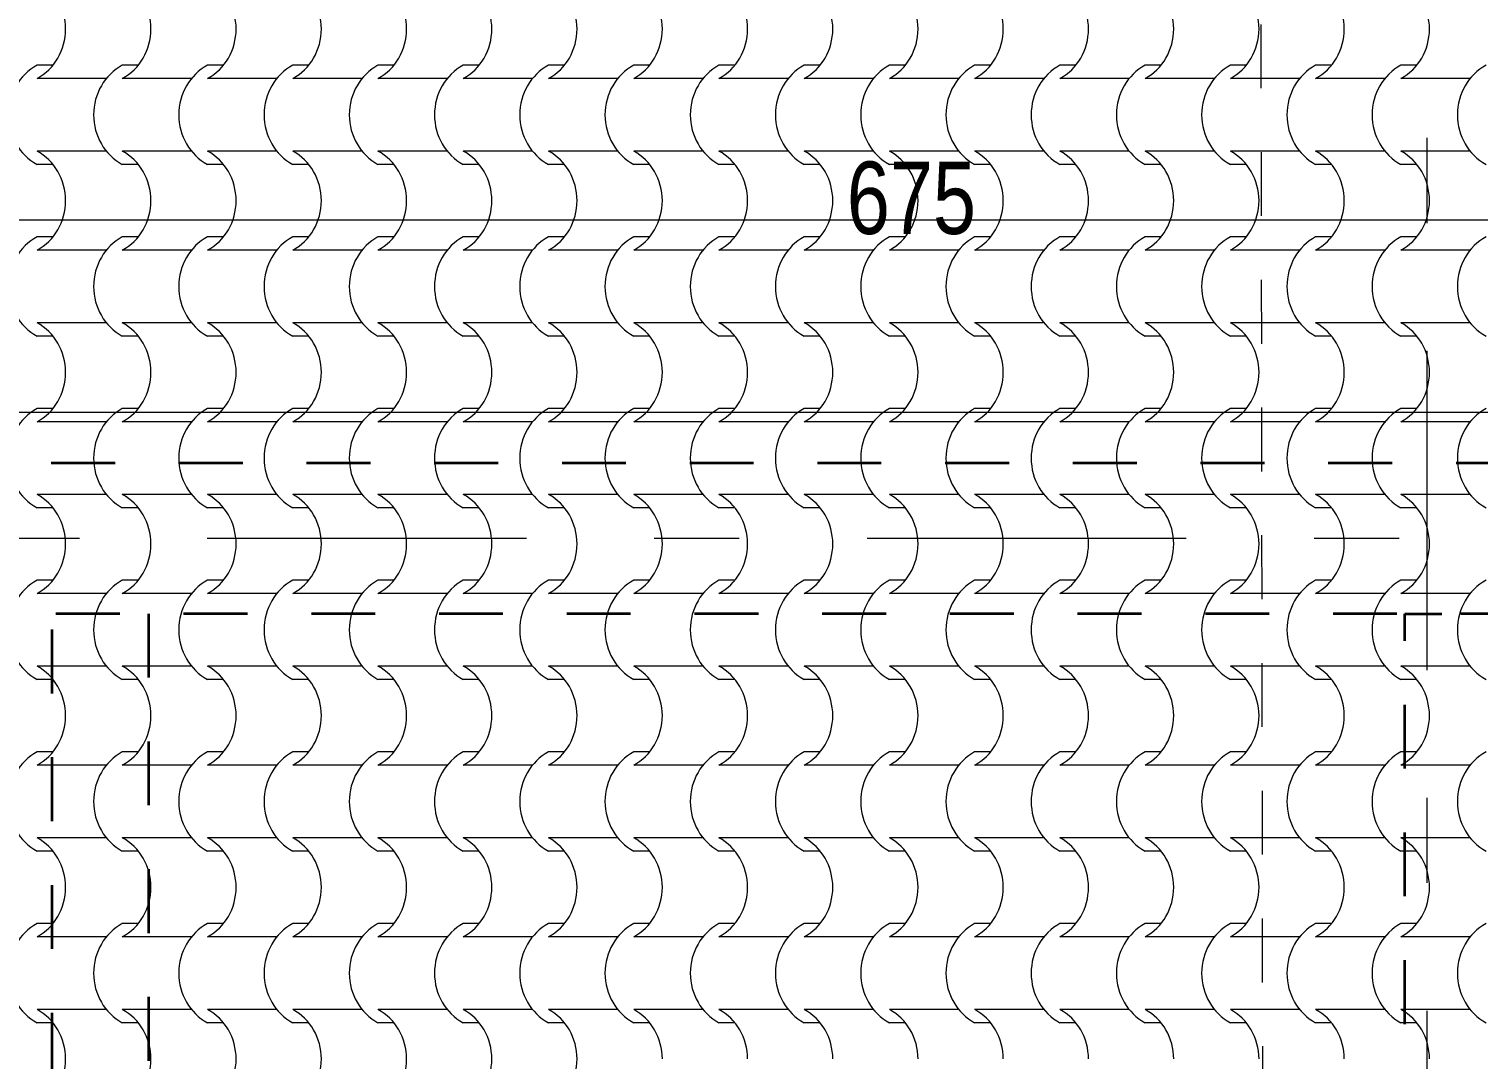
# Model space of a CAD drawing. Header units: millimetres. Extents: x -22688 to 165477, y -34508 to 218425.
# Drawn here: x 56230 to 58632, y 95333 to 97040 of the extents above; entities that cross this region are included whole.
import ezdxf

# ---------------------------------------------------------------- set-up
doc = ezdxf.new("R2010")
doc.units = ezdxf.units.MM
doc.header["$MEASUREMENT"] = 0
doc.set_wipeout_variables(frame=1)
for name, pattern in [('- Двойно прекъснати линии', [1093.611073, 529.166651, -211.666656, 141.111112, -211.666656]), ('- Прекъснати линия', [211.666667, 105.833333, -105.833333]), ('Wipeout_Contour', [1000, 0, -1000])]:
    doc.linetypes.add(name, pattern=pattern)
for name, color, linetype, lineweight in [('1', 8, 'Continuous', 13), ('102', 254, 'Continuous', 15), ('41', 7, 'Continuous', 35), ('85', 252, 'Continuous', 20)]:
    doc.layers.add(name, color=color, linetype=linetype, lineweight=lineweight)
doc.layers.add('65', color=7, linetype='Continuous', lineweight=20, true_color=0x4e4e4e)
doc.styles.add('GENERATED_STYLE_6', font='Cambria Math.ttf')

# ---------------------------------------------------------------- blocks, each defined once
blk = doc.blocks.new('*X785')
at = {"layer": '102', "color": 254, "linetype": 'Continuous', "lineweight": 15}
for p, q in [((112.308, 175.675), (111.781, 175.675)), ((115.133, 175.675), (114.606, 175.675)), ((117.959, 175.675), (117.432, 175.675)), ((120.784, 175.675), (120.257, 175.675)), ((123.609, 175.675), (123.083, 175.675)), ((126.435, 175.675), (125.908, 175.675)), ((129.26, 175.675), (128.733, 175.675)), ((132.086, 175.675), (131.559, 175.675)), ((134.911, 175.675), (134.384, 175.675)), ((137.736, 175.675), (137.21, 175.675)), ((140.562, 175.675), (140.035, 175.675)), ((143.387, 175.675), (142.86, 175.675)), ((146.212, 175.675), (145.686, 175.675)), ((149.038, 175.675), (148.511, 175.675)), ((151.863, 175.675), (151.337, 175.675)), ((154.689, 175.675), (154.162, 175.675)), ((157.514, 175.675), (156.987, 175.675)), ((112.927, 175.235), (111.781, 175.235)), ((114.073, 175.235), (112.927, 175.235)), ((115.752, 175.235), (114.606, 175.235)), ((116.898, 175.235), (115.752, 175.235)), ((118.578, 175.235), (117.432, 175.235)), ((119.723, 175.235), (118.578, 175.235)), ((121.403, 175.235), (120.257, 175.235)), ((122.549, 175.235), (121.403, 175.235)), ((124.228, 175.235), (123.083, 175.235)), ((125.374, 175.235), (124.228, 175.235)), ((127.054, 175.235), (125.908, 175.235)), ((128.2, 175.235), (127.054, 175.235)), ((129.879, 175.235), (128.733, 175.235)), ((131.025, 175.235), (129.879, 175.235)), ((132.705, 175.235), (131.559, 175.235)), ((133.85, 175.235), (132.705, 175.235)), ((135.53, 175.235), (134.384, 175.235)), ((136.676, 175.235), (135.53, 175.235)), ((138.355, 175.235), (137.21, 175.235)), ((139.501, 175.235), (138.355, 175.235)), ((141.181, 175.235), (140.035, 175.235)), ((142.327, 175.235), (141.181, 175.235)), ((144.006, 175.235), (142.86, 175.235)), ((145.152, 175.235), (144.006, 175.235)), ((146.832, 175.235), (145.686, 175.235)), ((147.977, 175.235), (146.832, 175.235)), ((149.657, 175.235), (148.511, 175.235)), ((150.803, 175.235), (149.657, 175.235)), ((152.482, 175.235), (151.337, 175.235)), ((153.628, 175.235), (152.482, 175.235)), ((155.308, 175.235), (154.162, 175.235)), ((156.454, 175.235), (155.308, 175.235)), ((158.133, 175.235), (156.987, 175.235)), ((159.279, 175.235), (158.133, 175.235)), ((112.927, 172.83), (111.781, 172.83)), ((114.073, 172.83), (112.927, 172.83)), ((115.752, 172.83), (114.606, 172.83)), ((116.898, 172.83), (115.752, 172.83)), ((118.578, 172.83), (117.432, 172.83)), ((119.723, 172.83), (118.578, 172.83)), ((121.403, 172.83), (120.257, 172.83)), ((122.549, 172.83), (121.403, 172.83)), ((124.228, 172.83), (123.083, 172.83)), ((125.374, 172.83), (124.228, 172.83)), ((127.054, 172.83), (125.908, 172.83)), ((128.2, 172.83), (127.054, 172.83)), ((129.879, 172.83), (128.733, 172.83)), ((131.025, 172.83), (129.879, 172.83)), ((132.705, 172.83), (131.559, 172.83)), ((133.85, 172.83), (132.705, 172.83)), ((135.53, 172.83), (134.384, 172.83)), ((136.676, 172.83), (135.53, 172.83)), ((138.355, 172.83), (137.21, 172.83)), ((139.501, 172.83), (138.355, 172.83)), ((141.181, 172.83), (140.035, 172.83)), ((142.327, 172.83), (141.181, 172.83)), ((144.006, 172.83), (142.86, 172.83)), ((145.152, 172.83), (144.006, 172.83)), ((146.832, 172.83), (145.686, 172.83)), ((147.977, 172.83), (146.832, 172.83)), ((149.657, 172.83), (148.511, 172.83)), ((150.803, 172.83), (149.657, 172.83)), ((152.482, 172.83), (151.337, 172.83)), ((153.628, 172.83), (152.482, 172.83)), ((155.308, 172.83), (154.162, 172.83)), ((156.454, 172.83), (155.308, 172.83)), ((158.133, 172.83), (156.987, 172.83)), ((159.279, 172.83), (158.133, 172.83)), ((112.308, 172.39), (111.781, 172.39)), ((115.133, 172.39), (114.606, 172.39)), ((117.959, 172.39), (117.432, 172.39)), ((120.784, 172.39), (120.257, 172.39)), ((123.609, 172.39), (123.083, 172.39)), ((126.435, 172.39), (125.908, 172.39)), ((129.26, 172.39), (128.733, 172.39)), ((132.086, 172.39), (131.559, 172.39)), ((134.911, 172.39), (134.384, 172.39)), ((137.736, 172.39), (137.21, 172.39)), ((140.562, 172.39), (140.035, 172.39)), ((143.387, 172.39), (142.86, 172.39)), ((146.212, 172.39), (145.686, 172.39)), ((149.038, 172.39), (148.511, 172.39)), ((151.863, 172.39), (151.337, 172.39)), ((154.689, 172.39), (154.162, 172.39)), ((157.514, 172.39), (156.987, 172.39)), ((112.308, 169.985), (111.781, 169.985)), ((115.133, 169.985), (114.606, 169.985)), ((117.959, 169.985), (117.432, 169.985)), ((120.784, 169.985), (120.257, 169.985)), ((123.609, 169.985), (123.083, 169.985)), ((126.435, 169.985), (125.908, 169.985)), ((129.26, 169.985), (128.733, 169.985)), ((132.086, 169.985), (131.559, 169.985)), ((134.911, 169.985), (134.384, 169.985)), ((137.736, 169.985), (137.21, 169.985)), ((140.562, 169.985), (140.035, 169.985)), ((143.387, 169.985), (142.86, 169.985)), ((146.212, 169.985), (145.686, 169.985)), ((149.038, 169.985), (148.511, 169.985)), ((151.863, 169.985), (151.337, 169.985)), ((154.689, 169.985), (154.162, 169.985)), ((157.514, 169.985), (156.987, 169.985)), ((112.927, 169.545), (111.781, 169.545)), ((114.073, 169.545), (112.927, 169.545)), ((115.752, 169.545), (114.606, 169.545)), ((116.898, 169.545), (115.752, 169.545)), ((118.578, 169.545), (117.432, 169.545)), ((119.723, 169.545), (118.578, 169.545)), ((121.403, 169.545), (120.257, 169.545)), ((122.549, 169.545), (121.403, 169.545)), ((124.228, 169.545), (123.083, 169.545)), ((125.374, 169.545), (124.228, 169.545)), ((127.054, 169.545), (125.908, 169.545)), ((128.2, 169.545), (127.054, 169.545)), ((129.879, 169.545), (128.733, 169.545)), ((131.025, 169.545), (129.879, 169.545)), ((132.705, 169.545), (131.559, 169.545)), ((133.85, 169.545), (132.705, 169.545)), ((135.53, 169.545), (134.384, 169.545)), ((136.676, 169.545), (135.53, 169.545)), ((138.355, 169.545), (137.21, 169.545)), ((139.501, 169.545), (138.355, 169.545)), ((141.181, 169.545), (140.035, 169.545)), ((142.327, 169.545), (141.181, 169.545)), ((144.006, 169.545), (142.86, 169.545)), ((145.152, 169.545), (144.006, 169.545)), ((146.832, 169.545), (145.686, 169.545)), ((147.977, 169.545), (146.832, 169.545)), ((149.657, 169.545), (148.511, 169.545)), ((150.803, 169.545), (149.657, 169.545)), ((152.482, 169.545), (151.337, 169.545)), ((153.628, 169.545), (152.482, 169.545)), ((155.308, 169.545), (154.162, 169.545)), ((156.454, 169.545), (155.308, 169.545)), ((158.133, 169.545), (156.987, 169.545)), ((159.279, 169.545), (158.133, 169.545)), ((112.927, 167.14), (111.781, 167.14)), ((112.308, 166.7), (111.781, 166.7)), ((114.073, 167.14), (112.927, 167.14)), ((115.752, 167.14), (114.606, 167.14)), ((115.133, 166.7), (114.606, 166.7)), ((116.898, 167.14), (115.752, 167.14)), ((118.578, 167.14), (117.432, 167.14)), ((117.959, 166.7), (117.432, 166.7)), ((119.723, 167.14), (118.578, 167.14)), ((121.403, 167.14), (120.257, 167.14)), ((120.784, 166.7), (120.257, 166.7)), ((122.549, 167.14), (121.403, 167.14)), ((124.228, 167.14), (123.083, 167.14)), ((123.609, 166.7), (123.083, 166.7)), ((125.374, 167.14), (124.228, 167.14)), ((127.054, 167.14), (125.908, 167.14)), ((126.435, 166.7), (125.908, 166.7)), ((128.2, 167.14), (127.054, 167.14)), ((129.879, 167.14), (128.733, 167.14)), ((129.26, 166.7), (128.733, 166.7)), ((131.025, 167.14), (129.879, 167.14)), ((132.705, 167.14), (131.559, 167.14)), ((132.086, 166.7), (131.559, 166.7)), ((133.85, 167.14), (132.705, 167.14)), ((135.53, 167.14), (134.384, 167.14)), ((134.911, 166.7), (134.384, 166.7)), ((136.676, 167.14), (135.53, 167.14)), ((138.355, 167.14), (137.21, 167.14)), ((137.736, 166.7), (137.21, 166.7)), ((139.501, 167.14), (138.355, 167.14)), ((141.181, 167.14), (140.035, 167.14)), ((140.562, 166.7), (140.035, 166.7)), ((142.327, 167.14), (141.181, 167.14)), ((144.006, 167.14), (142.86, 167.14)), ((143.387, 166.7), (142.86, 166.7)), ((145.152, 167.14), (144.006, 167.14)), ((146.832, 167.14), (145.686, 167.14)), ((146.212, 166.7), (145.686, 166.7)), ((147.977, 167.14), (146.832, 167.14)), ((149.657, 167.14), (148.511, 167.14)), ((149.038, 166.7), (148.511, 166.7)), ((150.803, 167.14), (149.657, 167.14)), ((152.482, 167.14), (151.337, 167.14)), ((151.863, 166.7), (151.337, 166.7)), ((153.628, 167.14), (152.482, 167.14)), ((155.308, 167.14), (154.162, 167.14)), ((154.689, 166.7), (154.162, 166.7)), ((156.454, 167.14), (155.308, 167.14)), ((158.133, 167.14), (156.987, 167.14)), ((157.514, 166.7), (156.987, 166.7)), ((159.279, 167.14), (158.133, 167.14)), ((112.308, 164.295), (111.781, 164.295)), ((115.133, 164.295), (114.606, 164.295)), ((117.959, 164.295), (117.432, 164.295)), ((120.784, 164.295), (120.257, 164.295)), ((123.609, 164.295), (123.083, 164.295)), ((126.435, 164.295), (125.908, 164.295)), ((129.26, 164.295), (128.733, 164.295)), ((132.086, 164.295), (131.559, 164.295)), ((134.911, 164.295), (134.384, 164.295)), ((137.736, 164.295), (137.21, 164.295)), ((140.562, 164.295), (140.035, 164.295)), ((143.387, 164.295), (142.86, 164.295)), ((146.212, 164.295), (145.686, 164.295)), ((149.038, 164.295), (148.511, 164.295)), ((151.863, 164.295), (151.337, 164.295)), ((154.689, 164.295), (154.162, 164.295)), ((157.514, 164.295), (156.987, 164.295)), ((112.927, 163.855), (111.781, 163.855)), ((114.073, 163.855), (112.927, 163.855)), ((115.752, 163.855), (114.606, 163.855)), ((116.898, 163.855), (115.752, 163.855)), ((118.578, 163.855), (117.432, 163.855)), ((119.723, 163.855), (118.578, 163.855)), ((121.403, 163.855), (120.257, 163.855)), ((122.549, 163.855), (121.403, 163.855)), ((124.228, 163.855), (123.083, 163.855)), ((125.374, 163.855), (124.228, 163.855)), ((127.054, 163.855), (125.908, 163.855)), ((128.2, 163.855), (127.054, 163.855)), ((129.879, 163.855), (128.733, 163.855)), ((131.025, 163.855), (129.879, 163.855)), ((132.705, 163.855), (131.559, 163.855)), ((133.85, 163.855), (132.705, 163.855)), ((135.53, 163.855), (134.384, 163.855)), ((136.676, 163.855), (135.53, 163.855)), ((138.355, 163.855), (137.21, 163.855)), ((139.501, 163.855), (138.355, 163.855)), ((141.181, 163.855), (140.035, 163.855)), ((142.327, 163.855), (141.181, 163.855)), ((144.006, 163.855), (142.86, 163.855)), ((145.152, 163.855), (144.006, 163.855)), ((146.832, 163.855), (145.686, 163.855)), ((147.977, 163.855), (146.832, 163.855)), ((149.657, 163.855), (148.511, 163.855)), ((150.803, 163.855), (149.657, 163.855)), ((152.482, 163.855), (151.337, 163.855)), ((153.628, 163.855), (152.482, 163.855)), ((155.308, 163.855), (154.162, 163.855)), ((156.454, 163.855), (155.308, 163.855)), ((158.133, 163.855), (156.987, 163.855)), ((159.279, 163.855), (158.133, 163.855)), ((112.927, 161.451), (111.781, 161.451)), ((114.073, 161.451), (112.927, 161.451)), ((115.752, 161.451), (114.606, 161.451)), ((116.898, 161.451), (115.752, 161.451)), ((118.578, 161.451), (117.432, 161.451)), ((119.723, 161.451), (118.578, 161.451)), ((121.403, 161.451), (120.257, 161.451)), ((122.549, 161.451), (121.403, 161.451)), ((124.228, 161.451), (123.083, 161.451)), ((125.374, 161.451), (124.228, 161.451)), ((127.054, 161.451), (125.908, 161.451)), ((128.2, 161.451), (127.054, 161.451)), ((129.879, 161.451), (128.733, 161.451)), ((131.025, 161.451), (129.879, 161.451)), ((132.705, 161.451), (131.559, 161.451)), ((133.85, 161.451), (132.705, 161.451)), ((135.53, 161.451), (134.384, 161.451)), ((136.676, 161.451), (135.53, 161.451)), ((138.355, 161.451), (137.21, 161.451)), ((139.501, 161.451), (138.355, 161.451)), ((141.181, 161.451), (140.035, 161.451)), ((142.327, 161.451), (141.181, 161.451)), ((144.006, 161.451), (142.86, 161.451)), ((145.152, 161.451), (144.006, 161.451)), ((146.832, 161.451), (145.686, 161.451)), ((147.977, 161.451), (146.832, 161.451)), ((149.657, 161.451), (148.511, 161.451)), ((150.803, 161.451), (149.657, 161.451)), ((152.482, 161.451), (151.337, 161.451)), ((153.628, 161.451), (152.482, 161.451)), ((155.308, 161.451), (154.162, 161.451)), ((156.454, 161.451), (155.308, 161.451)), ((158.133, 161.451), (156.987, 161.451)), ((159.279, 161.451), (158.133, 161.451)), ((112.308, 161.011), (111.781, 161.011)), ((115.133, 161.011), (114.606, 161.011)), ((117.959, 161.011), (117.432, 161.011)), ((120.784, 161.011), (120.257, 161.011)), ((123.609, 161.011), (123.083, 161.011)), ((126.435, 161.011), (125.908, 161.011)), ((129.26, 161.011), (128.733, 161.011)), ((132.086, 161.011), (131.559, 161.011)), ((134.911, 161.011), (134.384, 161.011)), ((137.736, 161.011), (137.21, 161.011)), ((140.562, 161.011), (140.035, 161.011)), ((143.387, 161.011), (142.86, 161.011)), ((146.212, 161.011), (145.686, 161.011)), ((149.038, 161.011), (148.511, 161.011)), ((151.863, 161.011), (151.337, 161.011)), ((154.689, 161.011), (154.162, 161.011)), ((157.514, 161.011), (156.987, 161.011)), ((112.308, 158.606), (111.781, 158.606)), ((115.133, 158.606), (114.606, 158.606)), ((117.959, 158.606), (117.432, 158.606)), ((120.784, 158.606), (120.257, 158.606)), ((123.609, 158.606), (123.083, 158.606)), ((126.435, 158.606), (125.908, 158.606)), ((129.26, 158.606), (128.733, 158.606)), ((132.086, 158.606), (131.559, 158.606)), ((134.911, 158.606), (134.384, 158.606)), ((137.736, 158.606), (137.21, 158.606)), ((140.562, 158.606), (140.035, 158.606)), ((143.387, 158.606), (142.86, 158.606)), ((146.212, 158.606), (145.686, 158.606)), ((149.038, 158.606), (148.511, 158.606)), ((151.863, 158.606), (151.337, 158.606)), ((154.689, 158.606), (154.162, 158.606)), ((157.514, 158.606), (156.987, 158.606)), ((112.927, 158.166), (111.781, 158.166)), ((114.073, 158.166), (112.927, 158.166)), ((115.752, 158.166), (114.606, 158.166)), ((116.898, 158.166), (115.752, 158.166)), ((118.578, 158.166), (117.432, 158.166)), ((119.723, 158.166), (118.578, 158.166)), ((121.403, 158.166), (120.257, 158.166)), ((122.549, 158.166), (121.403, 158.166)), ((124.228, 158.166), (123.083, 158.166)), ((125.374, 158.166), (124.228, 158.166)), ((127.054, 158.166), (125.908, 158.166)), ((128.2, 158.166), (127.054, 158.166)), ((129.879, 158.166), (128.733, 158.166)), ((131.025, 158.166), (129.879, 158.166)), ((132.705, 158.166), (131.559, 158.166)), ((133.85, 158.166), (132.705, 158.166)), ((135.53, 158.166), (134.384, 158.166)), ((136.676, 158.166), (135.53, 158.166)), ((138.355, 158.166), (137.21, 158.166)), ((139.501, 158.166), (138.355, 158.166)), ((141.181, 158.166), (140.035, 158.166)), ((142.327, 158.166), (141.181, 158.166)), ((144.006, 158.166), (142.86, 158.166)), ((145.152, 158.166), (144.006, 158.166)), ((146.832, 158.166), (145.686, 158.166)), ((147.977, 158.166), (146.832, 158.166)), ((149.657, 158.166), (148.511, 158.166)), ((150.803, 158.166), (149.657, 158.166)), ((152.482, 158.166), (151.337, 158.166)), ((153.628, 158.166), (152.482, 158.166)), ((155.308, 158.166), (154.162, 158.166)), ((156.454, 158.166), (155.308, 158.166)), ((158.133, 158.166), (156.987, 158.166)), ((159.279, 158.166), (158.133, 158.166)), ((112.927, 155.761), (111.781, 155.761)), ((114.073, 155.761), (112.927, 155.761)), ((115.752, 155.761), (114.606, 155.761)), ((116.898, 155.761), (115.752, 155.761)), ((118.578, 155.761), (117.432, 155.761)), ((119.723, 155.761), (118.578, 155.761)), ((121.403, 155.761), (120.257, 155.761)), ((122.549, 155.761), (121.403, 155.761)), ((124.228, 155.761), (123.083, 155.761)), ((125.374, 155.761), (124.228, 155.761)), ((127.054, 155.761), (125.908, 155.761)), ((128.2, 155.761), (127.054, 155.761)), ((129.879, 155.761), (128.733, 155.761)), ((131.025, 155.761), (129.879, 155.761)), ((132.705, 155.761), (131.559, 155.761)), ((133.85, 155.761), (132.705, 155.761)), ((135.53, 155.761), (134.384, 155.761)), ((136.676, 155.761), (135.53, 155.761)), ((138.355, 155.761), (137.21, 155.761)), ((139.501, 155.761), (138.355, 155.761)), ((141.181, 155.761), (140.035, 155.761)), ((142.327, 155.761), (141.181, 155.761)), ((144.006, 155.761), (142.86, 155.761)), ((145.152, 155.761), (144.006, 155.761)), ((146.832, 155.761), (145.686, 155.761)), ((147.977, 155.761), (146.832, 155.761)), ((149.657, 155.761), (148.511, 155.761)), ((150.803, 155.761), (149.657, 155.761)), ((152.482, 155.761), (151.337, 155.761)), ((153.628, 155.761), (152.482, 155.761)), ((155.308, 155.761), (154.162, 155.761)), ((156.454, 155.761), (155.308, 155.761)), ((158.133, 155.761), (156.987, 155.761)), ((159.279, 155.761), (158.133, 155.761)), ((112.308, 155.321), (111.781, 155.321)), ((115.133, 155.321), (114.606, 155.321)), ((117.959, 155.321), (117.432, 155.321)), ((120.784, 155.321), (120.257, 155.321)), ((123.609, 155.321), (123.083, 155.321)), ((126.435, 155.321), (125.908, 155.321)), ((129.26, 155.321), (128.733, 155.321)), ((132.086, 155.321), (131.559, 155.321)), ((134.911, 155.321), (134.384, 155.321)), ((137.736, 155.321), (137.21, 155.321)), ((140.562, 155.321), (140.035, 155.321)), ((143.387, 155.321), (142.86, 155.321)), ((146.212, 155.321), (145.686, 155.321)), ((149.038, 155.321), (148.511, 155.321)), ((151.863, 155.321), (151.337, 155.321)), ((154.689, 155.321), (154.162, 155.321)), ((157.514, 155.321), (156.987, 155.321)), ((112.308, 152.916), (111.781, 152.916)), ((115.133, 152.916), (114.606, 152.916)), ((117.959, 152.916), (117.432, 152.916)), ((120.784, 152.916), (120.257, 152.916)), ((123.609, 152.916), (123.083, 152.916)), ((126.435, 152.916), (125.908, 152.916)), ((129.26, 152.916), (128.733, 152.916)), ((132.086, 152.916), (131.559, 152.916)), ((134.911, 152.916), (134.384, 152.916)), ((137.736, 152.916), (137.21, 152.916)), ((140.562, 152.916), (140.035, 152.916)), ((143.387, 152.916), (142.86, 152.916)), ((146.212, 152.916), (145.686, 152.916)), ((149.038, 152.916), (148.511, 152.916)), ((151.863, 152.916), (151.337, 152.916)), ((154.689, 152.916), (154.162, 152.916)), ((157.514, 152.916), (156.987, 152.916)), ((112.927, 152.476), (111.781, 152.476)), ((114.073, 152.476), (112.927, 152.476)), ((115.752, 152.476), (114.606, 152.476)), ((116.898, 152.476), (115.752, 152.476)), ((118.578, 152.476), (117.432, 152.476)), ((119.723, 152.476), (118.578, 152.476)), ((121.403, 152.476), (120.257, 152.476)), ((122.549, 152.476), (121.403, 152.476)), ((124.228, 152.476), (123.083, 152.476)), ((125.374, 152.476), (124.228, 152.476)), ((127.054, 152.476), (125.908, 152.476)), ((128.2, 152.476), (127.054, 152.476)), ((129.879, 152.476), (128.733, 152.476)), ((131.025, 152.476), (129.879, 152.476)), ((132.705, 152.476), (131.559, 152.476)), ((133.85, 152.476), (132.705, 152.476)), ((135.53, 152.476), (134.384, 152.476)), ((136.676, 152.476), (135.53, 152.476)), ((138.355, 152.476), (137.21, 152.476)), ((139.501, 152.476), (138.355, 152.476)), ((141.181, 152.476), (140.035, 152.476)), ((142.327, 152.476), (141.181, 152.476)), ((144.006, 152.476), (142.86, 152.476)), ((145.152, 152.476), (144.006, 152.476)), ((146.832, 152.476), (145.686, 152.476)), ((147.977, 152.476), (146.832, 152.476)), ((149.657, 152.476), (148.511, 152.476)), ((150.803, 152.476), (149.657, 152.476)), ((152.482, 152.476), (151.337, 152.476)), ((153.628, 152.476), (152.482, 152.476)), ((155.308, 152.476), (154.162, 152.476)), ((156.454, 152.476), (155.308, 152.476)), ((158.133, 152.476), (156.987, 152.476)), ((159.279, 152.476), (158.133, 152.476)), ((112.927, 150.071), (111.781, 150.071)), ((114.073, 150.071), (112.927, 150.071)), ((115.752, 150.071), (114.606, 150.071)), ((116.898, 150.071), (115.752, 150.071)), ((118.578, 150.071), (117.432, 150.071)), ((119.723, 150.071), (118.578, 150.071)), ((121.403, 150.071), (120.257, 150.071)), ((122.549, 150.071), (121.403, 150.071)), ((124.228, 150.071), (123.083, 150.071)), ((125.374, 150.071), (124.228, 150.071)), ((127.054, 150.071), (125.908, 150.071)), ((128.2, 150.071), (127.054, 150.071)), ((129.879, 150.071), (128.733, 150.071)), ((131.025, 150.071), (129.879, 150.071)), ((132.705, 150.071), (131.559, 150.071)), ((133.85, 150.071), (132.705, 150.071)), ((135.53, 150.071), (134.384, 150.071)), ((136.676, 150.071), (135.53, 150.071)), ((138.355, 150.071), (137.21, 150.071)), ((139.501, 150.071), (138.355, 150.071)), ((141.181, 150.071), (140.035, 150.071)), ((142.327, 150.071), (141.181, 150.071)), ((144.006, 150.071), (142.86, 150.071)), ((145.152, 150.071), (144.006, 150.071)), ((146.832, 150.071), (145.686, 150.071)), ((147.977, 150.071), (146.832, 150.071)), ((149.657, 150.071), (148.511, 150.071)), ((150.803, 150.071), (149.657, 150.071)), ((152.482, 150.071), (151.337, 150.071)), ((153.628, 150.071), (152.482, 150.071)), ((155.308, 150.071), (154.162, 150.071)), ((156.454, 150.071), (155.308, 150.071)), ((158.133, 150.071), (156.987, 150.071)), ((159.279, 150.071), (158.133, 150.071)), ((112.308, 149.631), (111.781, 149.631)), ((115.133, 149.631), (114.606, 149.631)), ((117.959, 149.631), (117.432, 149.631)), ((120.784, 149.631), (120.257, 149.631)), ((123.609, 149.631), (123.083, 149.631)), ((126.435, 149.631), (125.908, 149.631)), ((129.26, 149.631), (128.733, 149.631)), ((132.086, 149.631), (131.559, 149.631)), ((134.911, 149.631), (134.384, 149.631)), ((137.736, 149.631), (137.21, 149.631)), ((140.562, 149.631), (140.035, 149.631)), ((143.387, 149.631), (142.86, 149.631)), ((146.212, 149.631), (145.686, 149.631)), ((149.038, 149.631), (148.511, 149.631)), ((151.863, 149.631), (151.337, 149.631)), ((154.689, 149.631), (154.162, 149.631)), ((157.514, 149.631), (156.987, 149.631)), ((112.308, 147.227), (111.781, 147.227)), ((115.133, 147.227), (114.606, 147.227)), ((117.959, 147.227), (117.432, 147.227)), ((120.784, 147.227), (120.257, 147.227)), ((123.609, 147.227), (123.083, 147.227)), ((126.435, 147.227), (125.908, 147.227)), ((129.26, 147.227), (128.733, 147.227)), ((132.086, 147.227), (131.559, 147.227)), ((134.911, 147.227), (134.384, 147.227)), ((137.736, 147.227), (137.21, 147.227)), ((140.562, 147.227), (140.035, 147.227)), ((143.387, 147.227), (142.86, 147.227)), ((146.212, 147.227), (145.686, 147.227)), ((149.038, 147.227), (148.511, 147.227)), ((151.863, 147.227), (151.337, 147.227)), ((154.689, 147.227), (154.162, 147.227)), ((157.514, 147.227), (156.987, 147.227)), ((112.927, 146.787), (111.781, 146.787)), ((114.073, 146.787), (112.927, 146.787)), ((115.752, 146.787), (114.606, 146.787)), ((116.898, 146.787), (115.752, 146.787)), ((118.578, 146.787), (117.432, 146.787)), ((119.723, 146.787), (118.578, 146.787)), ((121.403, 146.787), (120.257, 146.787)), ((122.549, 146.787), (121.403, 146.787)), ((124.228, 146.787), (123.083, 146.787)), ((125.374, 146.787), (124.228, 146.787)), ((127.054, 146.787), (125.908, 146.787)), ((128.2, 146.787), (127.054, 146.787)), ((129.879, 146.787), (128.733, 146.787)), ((131.025, 146.787), (129.879, 146.787)), ((132.705, 146.787), (131.559, 146.787)), ((133.85, 146.787), (132.705, 146.787)), ((135.53, 146.787), (134.384, 146.787)), ((136.676, 146.787), (135.53, 146.787)), ((138.355, 146.787), (137.21, 146.787)), ((139.501, 146.787), (138.355, 146.787)), ((141.181, 146.787), (140.035, 146.787)), ((142.327, 146.787), (141.181, 146.787)), ((144.006, 146.787), (142.86, 146.787)), ((145.152, 146.787), (144.006, 146.787)), ((146.832, 146.787), (145.686, 146.787)), ((147.977, 146.787), (146.832, 146.787)), ((149.657, 146.787), (148.511, 146.787)), ((150.803, 146.787), (149.657, 146.787)), ((152.482, 146.787), (151.337, 146.787)), ((153.628, 146.787), (152.482, 146.787)), ((155.308, 146.787), (154.162, 146.787)), ((156.454, 146.787), (155.308, 146.787)), ((158.133, 146.787), (156.987, 146.787)), ((159.279, 146.787), (158.133, 146.787)), ((112.927, 144.382), (111.781, 144.382)), ((114.073, 144.382), (112.927, 144.382)), ((115.752, 144.382), (114.606, 144.382)), ((116.898, 144.382), (115.752, 144.382)), ((118.578, 144.382), (117.432, 144.382)), ((119.723, 144.382), (118.578, 144.382)), ((121.403, 144.382), (120.257, 144.382)), ((122.549, 144.382), (121.403, 144.382)), ((124.228, 144.382), (123.083, 144.382)), ((125.374, 144.382), (124.228, 144.382)), ((127.054, 144.382), (125.908, 144.382)), ((128.2, 144.382), (127.054, 144.382)), ((129.879, 144.382), (128.733, 144.382)), ((131.025, 144.382), (129.879, 144.382)), ((132.705, 144.382), (131.559, 144.382)), ((133.85, 144.382), (132.705, 144.382)), ((135.53, 144.382), (134.384, 144.382)), ((136.676, 144.382), (135.53, 144.382)), ((138.355, 144.382), (137.21, 144.382)), ((139.501, 144.382), (138.355, 144.382)), ((141.181, 144.382), (140.035, 144.382)), ((142.327, 144.382), (141.181, 144.382)), ((144.006, 144.382), (142.86, 144.382)), ((145.152, 144.382), (144.006, 144.382)), ((146.832, 144.382), (145.686, 144.382)), ((147.977, 144.382), (146.832, 144.382)), ((149.657, 144.382), (148.511, 144.382)), ((150.803, 144.382), (149.657, 144.382)), ((152.482, 144.382), (151.337, 144.382)), ((153.628, 144.382), (152.482, 144.382)), ((155.308, 144.382), (154.162, 144.382)), ((156.454, 144.382), (155.308, 144.382)), ((158.133, 144.382), (156.987, 144.382)), ((159.279, 144.382), (158.133, 144.382)), ((112.308, 143.942), (111.781, 143.942)), ((115.133, 143.942), (114.606, 143.942)), ((117.959, 143.942), (117.432, 143.942)), ((120.784, 143.942), (120.257, 143.942)), ((123.609, 143.942), (123.083, 143.942)), ((126.435, 143.942), (125.908, 143.942)), ((129.26, 143.942), (128.733, 143.942)), ((132.086, 143.942), (131.559, 143.942)), ((134.911, 143.942), (134.384, 143.942)), ((137.736, 143.942), (137.21, 143.942)), ((140.562, 143.942), (140.035, 143.942)), ((143.387, 143.942), (142.86, 143.942)), ((146.212, 143.942), (145.686, 143.942)), ((149.038, 143.942), (148.511, 143.942)), ((151.863, 143.942), (151.337, 143.942)), ((154.689, 143.942), (154.162, 143.942)), ((157.514, 143.942), (156.987, 143.942))]:
    blk.add_line(p, q, dxfattribs=at)
for centre, major_axis, start_param, end_param in [((110.992, 176.872), (0, 1.849), 4.715365, 5.812147), ((113.818, 176.872), (0, 1.849), 4.715365, 5.812147), ((116.643, 176.872), (0, 1.849), 4.715365, 5.812147), ((119.469, 176.872), (0, 1.849), 4.715365, 5.812147), ((122.294, 176.872), (0, 1.849), 4.715365, 5.812147), ((125.119, 176.872), (0, 1.849), 4.715365, 5.812147), ((127.945, 176.872), (0, 1.849), 4.715365, 5.812147), ((130.77, 176.872), (0, 1.849), 4.715365, 5.812147), ((133.595, 176.872), (0, 1.849), 4.715365, 5.812147), ((136.421, 176.872), (0, 1.849), 4.715365, 5.812147), ((139.246, 176.872), (0, 1.849), 4.715365, 5.812147), ((142.072, 176.872), (0, 1.849), 4.715365, 5.812147), ((144.897, 176.872), (0, 1.849), 4.715365, 5.812147), ((147.722, 176.872), (0, 1.849), 4.715365, 5.812147), ((150.548, 176.872), (0, 1.849), 4.715365, 5.812147), ((153.373, 176.872), (0, 1.849), 4.715365, 5.812147), ((156.199, 176.872), (0, 1.849), 4.715365, 5.812147), ((110.992, 176.883), (0, 1.849), 3.612631, 4.709413), ((113.818, 176.883), (0, 1.849), 3.612631, 4.709413), ((116.643, 176.883), (0, 1.849), 3.612631, 4.709413), ((119.469, 176.883), (0, 1.849), 3.612631, 4.709413), ((122.294, 176.883), (0, 1.849), 3.612631, 4.709413), ((125.119, 176.883), (0, 1.849), 3.612631, 4.709413), ((127.945, 176.883), (0, 1.849), 3.612631, 4.709413), ((130.77, 176.883), (0, 1.849), 3.612631, 4.709413), ((133.595, 176.883), (0, 1.849), 3.612631, 4.709413), ((136.421, 176.883), (0, 1.849), 3.612631, 4.709413), ((139.246, 176.883), (0, 1.849), 3.612631, 4.709413), ((142.072, 176.883), (0, 1.849), 3.612631, 4.709413), ((144.897, 176.883), (0, 1.849), 3.612631, 4.709413), ((147.722, 176.883), (0, 1.849), 3.612631, 4.709413), ((150.548, 176.883), (0, 1.849), 3.612631, 4.709413), ((153.373, 176.883), (0, 1.849), 3.612631, 4.709413), ((156.199, 176.883), (0, 1.849), 3.612631, 4.709413), ((112.557, 174.032), (0, 1.839), 0.466079, 2.675513), ((115.383, 174.032), (0, 1.839), 0.466079, 2.675513), ((118.208, 174.032), (0, 1.839), 0.466079, 2.675513), ((121.034, 174.032), (0, 1.839), 0.466079, 2.675513), ((123.859, 174.032), (0, 1.839), 0.466079, 2.675513), ((126.684, 174.032), (0, 1.839), 0.466079, 2.675513), ((129.51, 174.032), (0, 1.839), 0.466079, 2.675513), ((132.335, 174.032), (0, 1.839), 0.466079, 2.675513), ((135.161, 174.032), (0, 1.839), 0.466079, 2.675513), ((137.986, 174.032), (0, 1.839), 0.466079, 2.675513), ((140.811, 174.032), (0, 1.839), 0.466079, 2.675513), ((143.637, 174.032), (0, 1.839), 0.466079, 2.675513), ((146.462, 174.032), (0, 1.839), 0.466079, 2.675513), ((149.288, 174.032), (0, 1.839), 0.466079, 2.675513), ((152.113, 174.032), (0, 1.839), 0.466079, 2.675513), ((154.938, 174.032), (0, 1.839), 0.466079, 2.675513), ((157.764, 174.032), (0, 1.839), 0.466079, 2.675513), ((160.589, 174.032), (0, 1.839), 0.466079, 2.675513), ((110.992, 171.182), (0, 1.849), 4.715365, 5.812147), ((113.818, 171.182), (0, 1.849), 4.715365, 5.812147), ((116.643, 171.182), (0, 1.849), 4.715365, 5.812147), ((119.469, 171.182), (0, 1.849), 4.715365, 5.812147), ((122.294, 171.182), (0, 1.849), 4.715365, 5.812147), ((125.119, 171.182), (0, 1.849), 4.715365, 5.812147), ((127.945, 171.182), (0, 1.849), 4.715365, 5.812147), ((130.77, 171.182), (0, 1.849), 4.715365, 5.812147), ((133.595, 171.182), (0, 1.849), 4.715365, 5.812147), ((136.421, 171.182), (0, 1.849), 4.715365, 5.812147), ((139.246, 171.182), (0, 1.849), 4.715365, 5.812147), ((142.072, 171.182), (0, 1.849), 4.715365, 5.812147), ((144.897, 171.182), (0, 1.849), 4.715365, 5.812147), ((147.722, 171.182), (0, 1.849), 4.715365, 5.812147), ((150.548, 171.182), (0, 1.849), 4.715365, 5.812147), ((153.373, 171.182), (0, 1.849), 4.715365, 5.812147), ((156.199, 171.182), (0, 1.849), 4.715365, 5.812147), ((110.992, 171.193), (0, 1.849), 3.612631, 4.709413), ((113.818, 171.193), (0, 1.849), 3.612631, 4.709413), ((116.643, 171.193), (0, 1.849), 3.612631, 4.709413), ((119.469, 171.193), (0, 1.849), 3.612631, 4.709413), ((122.294, 171.193), (0, 1.849), 3.612631, 4.709413), ((125.119, 171.193), (0, 1.849), 3.612631, 4.709413), ((127.945, 171.193), (0, 1.849), 3.612631, 4.709413), ((130.77, 171.193), (0, 1.849), 3.612631, 4.709413), ((133.595, 171.193), (0, 1.849), 3.612631, 4.709413), ((136.421, 171.193), (0, 1.849), 3.612631, 4.709413), ((139.246, 171.193), (0, 1.849), 3.612631, 4.709413), ((142.072, 171.193), (0, 1.849), 3.612631, 4.709413), ((144.897, 171.193), (0, 1.849), 3.612631, 4.709413), ((147.722, 171.193), (0, 1.849), 3.612631, 4.709413), ((150.548, 171.193), (0, 1.849), 3.612631, 4.709413), ((153.373, 171.193), (0, 1.849), 3.612631, 4.709413), ((156.199, 171.193), (0, 1.849), 3.612631, 4.709413), ((112.557, 168.343), (0, 1.839), 0.466079, 2.675513), ((115.383, 168.343), (0, 1.839), 0.466079, 2.675513), ((118.208, 168.343), (0, 1.839), 0.466079, 2.675513), ((121.034, 168.343), (0, 1.839), 0.466079, 2.675513), ((123.859, 168.343), (0, 1.839), 0.466079, 2.675513), ((126.684, 168.343), (0, 1.839), 0.466079, 2.675513), ((129.51, 168.343), (0, 1.839), 0.466079, 2.675513), ((132.335, 168.343), (0, 1.839), 0.466079, 2.675513), ((135.161, 168.343), (0, 1.839), 0.466079, 2.675513), ((137.986, 168.343), (0, 1.839), 0.466079, 2.675513), ((140.811, 168.343), (0, 1.839), 0.466079, 2.675513), ((143.637, 168.343), (0, 1.839), 0.466079, 2.675513), ((146.462, 168.343), (0, 1.839), 0.466079, 2.675513), ((149.288, 168.343), (0, 1.839), 0.466079, 2.675513), ((152.113, 168.343), (0, 1.839), 0.466079, 2.675513), ((154.938, 168.343), (0, 1.839), 0.466079, 2.675513), ((157.764, 168.343), (0, 1.839), 0.466079, 2.675513), ((160.589, 168.343), (0, 1.839), 0.466079, 2.675513), ((110.992, 165.492), (0, 1.849), 4.715365, 5.812147), ((113.818, 165.492), (0, 1.849), 4.715365, 5.812147), ((116.643, 165.492), (0, 1.849), 4.715365, 5.812147), ((119.469, 165.492), (0, 1.849), 4.715365, 5.812147), ((122.294, 165.492), (0, 1.849), 4.715365, 5.812147), ((125.119, 165.492), (0, 1.849), 4.715365, 5.812147), ((127.945, 165.492), (0, 1.849), 4.715365, 5.812147), ((130.77, 165.492), (0, 1.849), 4.715365, 5.812147), ((133.595, 165.492), (0, 1.849), 4.715365, 5.812147), ((136.421, 165.492), (0, 1.849), 4.715365, 5.812147), ((139.246, 165.492), (0, 1.849), 4.715365, 5.812147), ((142.072, 165.492), (0, 1.849), 4.715365, 5.812147), ((144.897, 165.492), (0, 1.849), 4.715365, 5.812147), ((147.722, 165.492), (0, 1.849), 4.715365, 5.812147), ((150.548, 165.492), (0, 1.849), 4.715365, 5.812147), ((153.373, 165.492), (0, 1.849), 4.715365, 5.812147), ((156.199, 165.492), (0, 1.849), 4.715365, 5.812147), ((110.992, 165.503), (0, 1.849), 3.612631, 4.709413), ((113.818, 165.503), (0, 1.849), 3.612631, 4.709413), ((116.643, 165.503), (0, 1.849), 3.612631, 4.709413), ((119.469, 165.503), (0, 1.849), 3.612631, 4.709413), ((122.294, 165.503), (0, 1.849), 3.612631, 4.709413), ((125.119, 165.503), (0, 1.849), 3.612631, 4.709413), ((127.945, 165.503), (0, 1.849), 3.612631, 4.709413), ((130.77, 165.503), (0, 1.849), 3.612631, 4.709413), ((133.595, 165.503), (0, 1.849), 3.612631, 4.709413), ((136.421, 165.503), (0, 1.849), 3.612631, 4.709413), ((139.246, 165.503), (0, 1.849), 3.612631, 4.709413), ((142.072, 165.503), (0, 1.849), 3.612631, 4.709413), ((144.897, 165.503), (0, 1.849), 3.612631, 4.709413), ((147.722, 165.503), (0, 1.849), 3.612631, 4.709413), ((150.548, 165.503), (0, 1.849), 3.612631, 4.709413), ((153.373, 165.503), (0, 1.849), 3.612631, 4.709413), ((156.199, 165.503), (0, 1.849), 3.612631, 4.709413), ((112.557, 162.653), (0, 1.839), 0.466079, 2.675513), ((115.383, 162.653), (0, 1.839), 0.466079, 2.675513), ((118.208, 162.653), (0, 1.839), 0.466079, 2.675513), ((121.034, 162.653), (0, 1.839), 0.466079, 2.675513), ((123.859, 162.653), (0, 1.839), 0.466079, 2.675513), ((126.684, 162.653), (0, 1.839), 0.466079, 2.675513), ((129.51, 162.653), (0, 1.839), 0.466079, 2.675513), ((132.335, 162.653), (0, 1.839), 0.466079, 2.675513), ((135.161, 162.653), (0, 1.839), 0.466079, 2.675513), ((137.986, 162.653), (0, 1.839), 0.466079, 2.675513), ((140.811, 162.653), (0, 1.839), 0.466079, 2.675513), ((143.637, 162.653), (0, 1.839), 0.466079, 2.675513), ((146.462, 162.653), (0, 1.839), 0.466079, 2.675513), ((149.288, 162.653), (0, 1.839), 0.466079, 2.675513), ((152.113, 162.653), (0, 1.839), 0.466079, 2.675513), ((154.938, 162.653), (0, 1.839), 0.466079, 2.675513), ((157.764, 162.653), (0, 1.839), 0.466079, 2.675513), ((160.589, 162.653), (0, 1.839), 0.466079, 2.675513), ((110.992, 159.803), (0, 1.849), 4.715365, 5.812147), ((113.818, 159.803), (0, 1.849), 4.715365, 5.812147), ((116.643, 159.803), (0, 1.849), 4.715365, 5.812147), ((119.469, 159.803), (0, 1.849), 4.715365, 5.812147), ((122.294, 159.803), (0, 1.849), 4.715365, 5.812147), ((125.119, 159.803), (0, 1.849), 4.715365, 5.812147), ((127.945, 159.803), (0, 1.849), 4.715365, 5.812147), ((130.77, 159.803), (0, 1.849), 4.715365, 5.812147), ((133.595, 159.803), (0, 1.849), 4.715365, 5.812147), ((136.421, 159.803), (0, 1.849), 4.715365, 5.812147), ((139.246, 159.803), (0, 1.849), 4.715365, 5.812147), ((142.072, 159.803), (0, 1.849), 4.715365, 5.812147), ((144.897, 159.803), (0, 1.849), 4.715365, 5.812147), ((147.722, 159.803), (0, 1.849), 4.715365, 5.812147), ((150.548, 159.803), (0, 1.849), 4.715365, 5.812147), ((153.373, 159.803), (0, 1.849), 4.715365, 5.812147), ((156.199, 159.803), (0, 1.849), 4.715365, 5.812147), ((110.992, 159.814), (0, 1.849), 3.612631, 4.709413), ((113.818, 159.814), (0, 1.849), 3.612631, 4.709413), ((116.643, 159.814), (0, 1.849), 3.612631, 4.709413), ((119.469, 159.814), (0, 1.849), 3.612631, 4.709413), ((122.294, 159.814), (0, 1.849), 3.612631, 4.709413), ((125.119, 159.814), (0, 1.849), 3.612631, 4.709413), ((127.945, 159.814), (0, 1.849), 3.612631, 4.709413), ((130.77, 159.814), (0, 1.849), 3.612631, 4.709413), ((133.595, 159.814), (0, 1.849), 3.612631, 4.709413), ((136.421, 159.814), (0, 1.849), 3.612631, 4.709413), ((139.246, 159.814), (0, 1.849), 3.612631, 4.709413), ((142.072, 159.814), (0, 1.849), 3.612631, 4.709413), ((144.897, 159.814), (0, 1.849), 3.612631, 4.709413), ((147.722, 159.814), (0, 1.849), 3.612631, 4.709413), ((150.548, 159.814), (0, 1.849), 3.612631, 4.709413), ((153.373, 159.814), (0, 1.849), 3.612631, 4.709413), ((156.199, 159.814), (0, 1.849), 3.612631, 4.709413), ((112.557, 156.963), (0, 1.839), 0.466079, 2.675513), ((115.383, 156.963), (0, 1.839), 0.466079, 2.675513), ((118.208, 156.963), (0, 1.839), 0.466079, 2.675513), ((121.034, 156.963), (0, 1.839), 0.466079, 2.675513), ((123.859, 156.963), (0, 1.839), 0.466079, 2.675513), ((126.684, 156.963), (0, 1.839), 0.466079, 2.675513), ((129.51, 156.963), (0, 1.839), 0.466079, 2.675513), ((132.335, 156.963), (0, 1.839), 0.466079, 2.675513), ((135.161, 156.963), (0, 1.839), 0.466079, 2.675513), ((137.986, 156.963), (0, 1.839), 0.466079, 2.675513), ((140.811, 156.963), (0, 1.839), 0.466079, 2.675513), ((143.637, 156.963), (0, 1.839), 0.466079, 2.675513), ((146.462, 156.963), (0, 1.839), 0.466079, 2.675513), ((149.288, 156.963), (0, 1.839), 0.466079, 2.675513), ((152.113, 156.963), (0, 1.839), 0.466079, 2.675513), ((154.938, 156.963), (0, 1.839), 0.466079, 2.675513), ((157.764, 156.963), (0, 1.839), 0.466079, 2.675513), ((160.589, 156.963), (0, 1.839), 0.466079, 2.675513), ((110.992, 154.113), (0, 1.849), 4.715365, 5.812147), ((113.818, 154.113), (0, 1.849), 4.715365, 5.812147), ((116.643, 154.113), (0, 1.849), 4.715365, 5.812147), ((119.469, 154.113), (0, 1.849), 4.715365, 5.812147), ((122.294, 154.113), (0, 1.849), 4.715365, 5.812147), ((125.119, 154.113), (0, 1.849), 4.715365, 5.812147), ((127.945, 154.113), (0, 1.849), 4.715365, 5.812147), ((130.77, 154.113), (0, 1.849), 4.715365, 5.812147), ((133.595, 154.113), (0, 1.849), 4.715365, 5.812147), ((136.421, 154.113), (0, 1.849), 4.715365, 5.812147), ((139.246, 154.113), (0, 1.849), 4.715365, 5.812147), ((142.072, 154.113), (0, 1.849), 4.715365, 5.812147), ((144.897, 154.113), (0, 1.849), 4.715365, 5.812147), ((147.722, 154.113), (0, 1.849), 4.715365, 5.812147), ((150.548, 154.113), (0, 1.849), 4.715365, 5.812147), ((153.373, 154.113), (0, 1.849), 4.715365, 5.812147), ((156.199, 154.113), (0, 1.849), 4.715365, 5.812147), ((110.992, 154.124), (0, 1.849), 3.612631, 4.709413), ((113.818, 154.124), (0, 1.849), 3.612631, 4.709413), ((116.643, 154.124), (0, 1.849), 3.612631, 4.709413), ((119.469, 154.124), (0, 1.849), 3.612631, 4.709413), ((122.294, 154.124), (0, 1.849), 3.612631, 4.709413), ((125.119, 154.124), (0, 1.849), 3.612631, 4.709413), ((127.945, 154.124), (0, 1.849), 3.612631, 4.709413), ((130.77, 154.124), (0, 1.849), 3.612631, 4.709413), ((133.595, 154.124), (0, 1.849), 3.612631, 4.709413), ((136.421, 154.124), (0, 1.849), 3.612631, 4.709413), ((139.246, 154.124), (0, 1.849), 3.612631, 4.709413), ((142.072, 154.124), (0, 1.849), 3.612631, 4.709413), ((144.897, 154.124), (0, 1.849), 3.612631, 4.709413), ((147.722, 154.124), (0, 1.849), 3.612631, 4.709413), ((150.548, 154.124), (0, 1.849), 3.612631, 4.709413), ((153.373, 154.124), (0, 1.849), 3.612631, 4.709413), ((156.199, 154.124), (0, 1.849), 3.612631, 4.709413), ((112.557, 151.274), (0, 1.839), 0.466079, 2.675513), ((115.383, 151.274), (0, 1.839), 0.466079, 2.675513), ((118.208, 151.274), (0, 1.839), 0.466079, 2.675513), ((121.034, 151.274), (0, 1.839), 0.466079, 2.675513), ((123.859, 151.274), (0, 1.839), 0.466079, 2.675513), ((126.684, 151.274), (0, 1.839), 0.466079, 2.675513), ((129.51, 151.274), (0, 1.839), 0.466079, 2.675513), ((132.335, 151.274), (0, 1.839), 0.466079, 2.675513), ((135.161, 151.274), (0, 1.839), 0.466079, 2.675513), ((137.986, 151.274), (0, 1.839), 0.466079, 2.675513), ((140.811, 151.274), (0, 1.839), 0.466079, 2.675513), ((143.637, 151.274), (0, 1.839), 0.466079, 2.675513), ((146.462, 151.274), (0, 1.839), 0.466079, 2.675513), ((149.288, 151.274), (0, 1.839), 0.466079, 2.675513), ((152.113, 151.274), (0, 1.839), 0.466079, 2.675513), ((154.938, 151.274), (0, 1.839), 0.466079, 2.675513), ((157.764, 151.274), (0, 1.839), 0.466079, 2.675513), ((160.589, 151.274), (0, 1.839), 0.466079, 2.675513), ((110.992, 148.424), (0, 1.849), 4.715365, 5.812147), ((113.818, 148.424), (0, 1.849), 4.715365, 5.812147), ((116.643, 148.424), (0, 1.849), 4.715365, 5.812147), ((119.469, 148.424), (0, 1.849), 4.715365, 5.812147), ((122.294, 148.424), (0, 1.849), 4.715365, 5.812147), ((125.119, 148.424), (0, 1.849), 4.715365, 5.812147), ((127.945, 148.424), (0, 1.849), 4.715365, 5.812147), ((130.77, 148.424), (0, 1.849), 4.715365, 5.812147), ((133.595, 148.424), (0, 1.849), 4.715365, 5.812147), ((136.421, 148.424), (0, 1.849), 4.715365, 5.812147), ((139.246, 148.424), (0, 1.849), 4.715365, 5.812147), ((142.072, 148.424), (0, 1.849), 4.715365, 5.812147), ((144.897, 148.424), (0, 1.849), 4.715365, 5.812147), ((147.722, 148.424), (0, 1.849), 4.715365, 5.812147), ((150.548, 148.424), (0, 1.849), 4.715365, 5.812147), ((153.373, 148.424), (0, 1.849), 4.715365, 5.812147), ((156.199, 148.424), (0, 1.849), 4.715365, 5.812147), ((110.992, 148.435), (0, 1.849), 3.612631, 4.709413), ((113.818, 148.435), (0, 1.849), 3.612631, 4.709413), ((116.643, 148.435), (0, 1.849), 3.612631, 4.709413), ((119.469, 148.435), (0, 1.849), 3.612631, 4.709413), ((122.294, 148.435), (0, 1.849), 3.612631, 4.709413), ((125.119, 148.435), (0, 1.849), 3.612631, 4.709413), ((127.945, 148.435), (0, 1.849), 3.612631, 4.709413), ((130.77, 148.435), (0, 1.849), 3.612631, 4.709413), ((133.595, 148.435), (0, 1.849), 3.612631, 4.709413), ((136.421, 148.435), (0, 1.849), 3.612631, 4.709413), ((139.246, 148.435), (0, 1.849), 3.612631, 4.709413), ((142.072, 148.435), (0, 1.849), 3.612631, 4.709413), ((144.897, 148.435), (0, 1.849), 3.612631, 4.709413), ((147.722, 148.435), (0, 1.849), 3.612631, 4.709413), ((150.548, 148.435), (0, 1.849), 3.612631, 4.709413), ((153.373, 148.435), (0, 1.849), 3.612631, 4.709413), ((156.199, 148.435), (0, 1.849), 3.612631, 4.709413), ((112.557, 145.584), (0, 1.839), 0.466079, 2.675513), ((115.383, 145.584), (0, 1.839), 0.466079, 2.675513), ((118.208, 145.584), (0, 1.839), 0.466079, 2.675513), ((121.034, 145.584), (0, 1.839), 0.466079, 2.675513), ((123.859, 145.584), (0, 1.839), 0.466079, 2.675513), ((126.684, 145.584), (0, 1.839), 0.466079, 2.675513), ((129.51, 145.584), (0, 1.839), 0.466079, 2.675513), ((132.335, 145.584), (0, 1.839), 0.466079, 2.675513), ((135.161, 145.584), (0, 1.839), 0.466079, 2.675513), ((137.986, 145.584), (0, 1.839), 0.466079, 2.675513), ((140.811, 145.584), (0, 1.839), 0.466079, 2.675513), ((143.637, 145.584), (0, 1.839), 0.466079, 2.675513), ((146.462, 145.584), (0, 1.839), 0.466079, 2.675513), ((149.288, 145.584), (0, 1.839), 0.466079, 2.675513), ((152.113, 145.584), (0, 1.839), 0.466079, 2.675513), ((154.938, 145.584), (0, 1.839), 0.466079, 2.675513), ((157.764, 145.584), (0, 1.839), 0.466079, 2.675513), ((160.589, 145.584), (0, 1.839), 0.466079, 2.675513), ((110.992, 142.734), (0, 1.849), 4.715365, 5.812147), ((113.818, 142.734), (0, 1.849), 4.715365, 5.812147), ((116.643, 142.734), (0, 1.849), 4.715365, 5.812147), ((119.469, 142.734), (0, 1.849), 4.715365, 5.812147), ((122.294, 142.734), (0, 1.849), 4.715365, 5.812147), ((125.119, 142.734), (0, 1.849), 4.715365, 5.812147), ((127.945, 142.734), (0, 1.849), 4.715365, 5.812147), ((130.77, 142.734), (0, 1.849), 4.715365, 5.812147), ((133.595, 142.734), (0, 1.849), 4.715365, 5.812147), ((136.421, 142.734), (0, 1.849), 4.715365, 5.812147), ((139.246, 142.734), (0, 1.849), 4.715365, 5.812147), ((142.072, 142.734), (0, 1.849), 4.715365, 5.812147), ((144.897, 142.734), (0, 1.849), 4.715365, 5.812147), ((147.722, 142.734), (0, 1.849), 4.715365, 5.812147), ((150.548, 142.734), (0, 1.849), 4.715365, 5.812147), ((153.373, 142.734), (0, 1.849), 4.715365, 5.812147), ((156.199, 142.734), (0, 1.849), 4.715365, 5.812147), ((110.992, 142.745), (0, 1.849), 3.612631, 4.709413), ((113.818, 142.745), (0, 1.849), 3.612631, 4.709413), ((116.643, 142.745), (0, 1.849), 3.612631, 4.709413), ((119.469, 142.745), (0, 1.849), 3.612631, 4.709413), ((122.294, 142.745), (0, 1.849), 3.612631, 4.709413), ((125.119, 142.745), (0, 1.849), 3.612631, 4.709413), ((127.945, 142.745), (0, 1.849), 3.612631, 4.709413)]:
    blk.add_ellipse(centre, major_axis=major_axis, ratio=0.939693, start_param=start_param, end_param=end_param, dxfattribs=at)

msp = doc.modelspace()

# ---------------------------------------------------------------- wipeouts: each hides what was drawn before it
at = {"color": 254, "linetype": 'Wipeout_Contour', "lineweight": 0, "ltscale": 1131.990195}
msp.add_wipeout([(54323.3, 93020.9), (60323.3, 93020.9), (61073.3, 93770.9), (61073.3, 99920.9), (54323.3, 99920.9)], dxfattribs=at)

# ---------------------------------------------------------------- next in the draw order: linework, layer by layer
at = {"layer": '1', "linetype": '- Двойно прекъснати линии', "lineweight": 13}
for p, q in [((58548, 92696.6), (58548, 100121.1)), ((54338.6, 96195.9), (69024.1, 96195.9))]:
    msp.add_line(p, q, dxfattribs=at)
at = {"layer": '41', "color": 7, "linetype": '- Прекъснати линия', "lineweight": 35, "flags": 128}
for points in [[(58671, 96320.9), (58671, 96070.9), (55073.3, 96070.9), (55073.3, 96320.9)], [(58671, 96070.9), (58671, 93270.9), (58511, 93270.9), (58511, 96070.9)]]:
    msp.add_lwpolyline(points, close=True, dxfattribs=at)
for points in [[(58511, 94370.9), (56268.8, 94370.9), (56268.8, 96070.9)], [(56428.8, 96070.9), (56428.8, 94530.9), (58511, 94530.9)]]:
    msp.add_lwpolyline(points, dxfattribs=at)
at = {"layer": '85', "linetype": '- Прекъснати линия', "lineweight": 20}
msp.add_line((58281, 91650), (58266, 101404.7), dxfattribs=at)
at = {"layer": '85', "linetype": 'Continuous', "lineweight": 20}
for p, q in [((54323.3, 96723.3), (61073.3, 96723.3)), ((54323.3, 96404.7), (68623.3, 96404.7))]:
    msp.add_line(p, q, dxfattribs=at)

# ---------------------------------------------------------------- next in the draw order: block references
at = {"layer": '65', "color": 251, "linetype": 'Continuous', "lineweight": 20, "true_color": 0x4e4e4e, "xscale": 50.00002355911847, "yscale": 50.00002355911847, "zscale": 50.00002355911847}
msp.add_blockref('*X785', (50654.8, 88196), dxfattribs=at)

# ---------------------------------------------------------------- next in the draw order: texts
at = {"layer": '1', "linetype": 'Continuous', "lineweight": 13, "insert": (57585.9, 96698.4), "char_height": 120, "attachment_point": 7, "style": 'GENERATED_STYLE_6'}
msp.add_mtext('\\A1;{\\W0.800000x;\\pql;\\fCentury Gothic|b0|i0|c0|p34;675}', dxfattribs=at)

doc.saveas('drawing.dxf')
